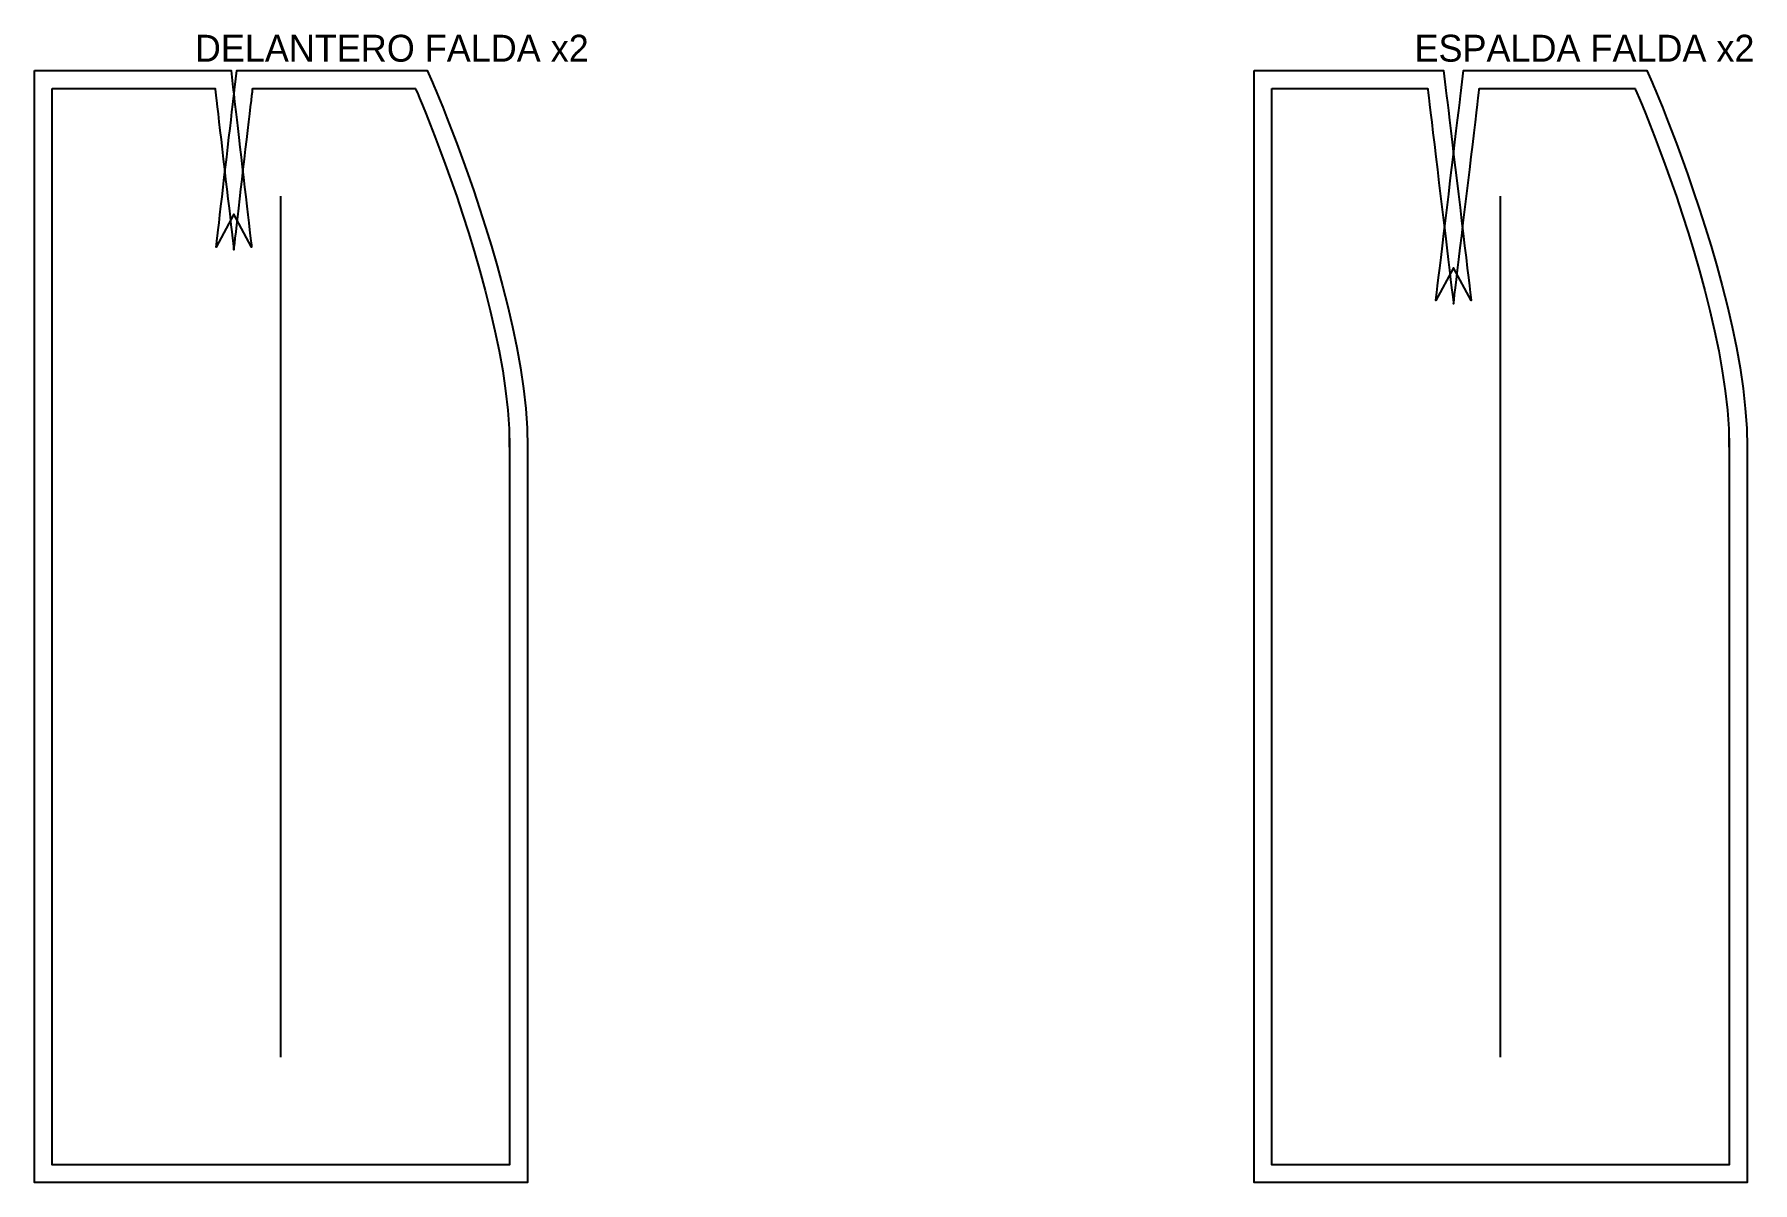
# Model space of a CAD drawing. Header units: centimetres. Extents: x -1 to 94.8, y -61 to 3.
import ezdxf

# ---------------------------------------------------------------- set-up
doc = ezdxf.new("R2010")
doc.units = ezdxf.units.CM
for name, color, linetype in [('15_SeamAllowance', 4, 'CONTINUOUS'), ('1_Boundary', 7, 'CONTINUOUS'), ('4_Notch', 1, 'CONTINUOUS'), ('5_Grainline', 3, 'CONTINUOUS'), ('8_Text', 7, 'CONTINUOUS')]:
    doc.layers.add(name, color=color, linetype=linetype)

msp = doc.modelspace()

# ---------------------------------------------------------------- linework, layer by layer
at = {"layer": '15_SeamAllowance'}
for points in [[(-1, 1), (0.046, 1), (0.1786, 1), (0.3899, 1), (0.6722, 1), (1.0175, 1), (1.418, 1), (1.8657, 1), (2.3528, 1), (2.8714, 1), (3.4136, 1), (3.9716, 1), (4.5375, 1), (5.1034, 1), (5.6614, 1), (6.2036, 1), (6.7222, 1), (7.2093, 1), (7.657, 1), (8.0575, 1), (8.4028, 1), (8.6851, 1), (8.8964, 1), (9.029, 1), (9.9651, 1), (10.0736, 0.0703), (10.0889, -0.0612), (10.1134, -0.2708), (10.146, -0.5508), (10.186, -0.8932), (10.2323, -1.2904), (10.2841, -1.7344), (10.3405, -2.2175), (10.4005, -2.7318), (10.4632, -3.2695), (10.5278, -3.8229), (10.5933, -4.3841), (10.6587, -4.9453), (10.7233, -5.4987), (10.786, -6.0365), (10.846, -6.5508), (10.9024, -7.0339), (10.9542, -7.4779), (11.0005, -7.875), (11.0405, -8.2175), (11.0731, -8.4974), (11.0976, -8.707), (11.1129, -8.8385), (10.125, -7), (9.1371, -8.8385), (9.1524, -8.707), (9.1769, -8.4974), (9.2095, -8.2175), (9.2495, -7.875), (9.2958, -7.4779), (9.3476, -7.0339), (9.404, -6.5508), (9.464, -6.0365), (9.5267, -5.4987), (9.5913, -4.9453), (9.6567, -4.3841), (9.7222, -3.8229), (9.7868, -3.2695), (9.8495, -2.7318), (9.9095, -2.2175), (9.9659, -1.7344), (10.0177, -1.2904), (10.064, -0.8932), (10.104, -0.5508), (10.1366, -0.2708), (10.1611, -0.0612), (10.1764, 0.0703), (10.2849, 1), (11.221, 1), (11.3536, 1), (11.5649, 1), (11.8472, 1), (12.1925, 1), (12.593, 1), (13.0407, 1), (13.5278, 1), (14.0464, 1), (14.5886, 1), (15.1466, 1), (15.7125, 1), (16.2784, 1), (16.8364, 1), (17.3786, 1), (17.8972, 1), (18.3843, 1), (18.832, 1), (19.2325, 1), (19.5778, 1), (19.8601, 1), (20.0714, 1), (20.204, 1), (20.9065, 1), (21.1951, 0.3341), (21.2739, 0.1498), (21.3984, -0.1461), (21.5642, -0.5466), (21.7665, -1.0448), (22.0009, -1.6338), (22.2627, -2.3066), (22.5475, -3.0564), (22.8507, -3.8764), (23.1678, -4.7596), (23.4941, -5.6992), (23.8252, -6.6884), (24.1566, -7.7205), (24.4836, -8.7885), (24.8016, -9.8858), (25.1062, -11.0057), (25.3928, -12.1415), (25.6568, -13.2867), (25.8934, -14.4348), (26.0981, -15.5794), (26.2662, -16.7143), (26.3926, -17.8335), (26.4725, -18.931), (26.5, -19.987), (26.5, -20.3173), (26.5, -20.9971), (26.5, -22.0059), (26.5, -23.3102), (26.5, -24.8767), (26.5, -26.6719), (26.5, -28.6624), (26.5, -30.8148), (26.5, -33.0957), (26.5, -35.4716), (26.5, -37.9092), (26.5, -40.375), (26.5, -42.8356), (26.5, -45.2575), (26.5, -47.6074), (26.5, -49.8519), (26.5, -51.9574), (26.5, -53.8906), (26.5, -55.6181), (26.5, -57.1065), (26.5, -58.3223), (26.5, -59.2321), (26.5, -59.8024), (26.5, -61), (25.3709, -61), (24.9983, -61), (24.4043, -61), (23.6111, -61), (22.6408, -61), (21.5156, -61), (20.2576, -61), (18.8889, -61), (17.4316, -61), (15.908, -61), (14.3401, -61), (12.75, -61), (11.1599, -61), (9.592, -61), (8.0684, -61), (6.6111, -61), (5.2424, -61), (3.9844, -61), (2.8592, -61), (1.8889, -61), (1.0957, -61), (0.5017, -61), (0.1291, -61), (-1, -61), (-1, -59.6962), (-1, -58.8194), (-1, -57.4219), (-1, -55.5556), (-1, -53.2726), (-1, -50.625), (-1, -47.6649), (-1, -44.4444), (-1, -41.0156), (-1, -37.4306), (-1, -33.7413), (-1, -30), (-1, -26.2587), (-1, -22.5694), (-1, -18.9844), (-1, -15.5556), (-1, -12.3351), (-1, -9.375), (-1, -6.7274), (-1, -4.4444), (-1, -2.5781), (-1, -1.1806), (-1, -0.3038)], [(67, 1), (68.044, 1), (68.1708, 1), (68.373, 1), (68.6431, 1), (68.9734, 1), (69.3564, 1), (69.7847, 1), (70.2507, 1), (70.7468, 1), (71.2655, 1), (71.7993, 1), (72.3406, 1), (72.8819, 1), (73.4157, 1), (73.9344, 1), (74.4306, 1), (74.8965, 1), (75.3248, 1), (75.7079, 1), (76.0382, 1), (76.3082, 1), (76.5104, 1), (76.6373, 1), (77.5681, 1), (77.6814, 0.0587), (77.7025, -0.1167), (77.7361, -0.3962), (77.781, -0.7694), (77.836, -1.226), (77.8997, -1.7555), (77.9709, -2.3476), (78.0484, -2.9917), (78.1309, -3.6774), (78.2172, -4.3944), (78.3059, -5.1323), (78.396, -5.8805), (78.486, -6.6288), (78.5748, -7.3667), (78.661, -8.0837), (78.7435, -8.7694), (78.821, -9.4135), (78.8923, -10.0055), (78.956, -10.5351), (79.0109, -10.9917), (79.0558, -11.3649), (79.0894, -11.6444), (79.1105, -11.8198), (78.125, -10), (77.1395, -11.8198), (77.1606, -11.6444), (77.1942, -11.3649), (77.2391, -10.9917), (77.294, -10.5351), (77.3577, -10.0055), (77.429, -9.4135), (77.5065, -8.7694), (77.589, -8.0837), (77.6752, -7.3667), (77.764, -6.6288), (77.854, -5.8805), (77.9441, -5.1323), (78.0328, -4.3944), (78.1191, -3.6774), (78.2016, -2.9917), (78.2791, -2.3476), (78.3503, -1.7555), (78.414, -1.226), (78.469, -0.7694), (78.5139, -0.3962), (78.5475, -0.1167), (78.5686, 0.0587), (78.6819, 1), (79.6127, 1), (79.7396, 1), (79.9418, 1), (80.2118, 1), (80.5421, 1), (80.9252, 1), (81.3535, 1), (81.8194, 1), (82.3156, 1), (82.8343, 1), (83.3681, 1), (83.9094, 1), (84.4507, 1), (84.9845, 1), (85.5032, 1), (85.9993, 1), (86.4653, 1), (86.8936, 1), (87.2766, 1), (87.6069, 1), (87.877, 1), (88.0792, 1), (88.206, 1), (88.9065, 1), (89.1951, 0.3341), (89.2739, 0.1498), (89.3984, -0.1461), (89.5642, -0.5466), (89.7665, -1.0448), (90.0009, -1.6338), (90.2627, -2.3066), (90.5475, -3.0564), (90.8507, -3.8764), (91.1678, -4.7596), (91.4941, -5.6992), (91.8252, -6.6884), (92.1566, -7.7205), (92.4836, -8.7885), (92.8016, -9.8858), (93.1062, -11.0057), (93.3928, -12.1415), (93.6568, -13.2867), (93.8934, -14.4348), (94.0981, -15.5794), (94.2662, -16.7143), (94.3926, -17.8335), (94.4725, -18.931), (94.5, -19.987), (94.5, -20.3173), (94.5, -20.9971), (94.5, -22.0059), (94.5, -23.3102), (94.5, -24.8767), (94.5, -26.6719), (94.5, -28.6624), (94.5, -30.8148), (94.5, -33.0957), (94.5, -35.4716), (94.5, -37.9092), (94.5, -40.375), (94.5, -42.8356), (94.5, -45.2575), (94.5, -47.6074), (94.5, -49.8519), (94.5, -51.9574), (94.5, -53.8906), (94.5, -55.6181), (94.5, -57.1065), (94.5, -58.3223), (94.5, -59.2321), (94.5, -59.8024), (94.5, -61), (93.3709, -61), (92.9983, -61), (92.4043, -61), (91.6111, -61), (90.6408, -61), (89.5156, -61), (88.2576, -61), (86.8889, -61), (85.4316, -61), (83.908, -61), (82.3401, -61), (80.75, -61), (79.1599, -61), (77.592, -61), (76.0684, -61), (74.6111, -61), (73.2424, -61), (71.9844, -61), (70.8592, -61), (69.8889, -61), (69.0957, -61), (68.5017, -61), (68.1291, -61), (67, -61), (67, -59.6962), (67, -58.8194), (67, -57.4219), (67, -55.5556), (67, -53.2726), (67, -50.625), (67, -47.6649), (67, -44.4444), (67, -41.0156), (67, -37.4306), (67, -33.7413), (67, -30), (67, -26.2587), (67, -22.5694), (67, -18.9844), (67, -15.5556), (67, -12.3351), (67, -9.375), (67, -6.7274), (67, -4.4444), (67, -2.5781), (67, -1.1806), (67, -0.3038)]]:
    msp.add_lwpolyline(points, close=True, dxfattribs=at)
at = {"layer": '1_Boundary'}
for points in [[(0, 0), (0.046, 0), (0.1786, 0), (0.3899, 0), (0.6722, 0), (1.0175, 0), (1.418, 0), (1.8657, 0), (2.3528, 0), (2.8714, 0), (3.4136, 0), (3.9716, 0), (4.5375, 0), (5.1034, 0), (5.6614, 0), (6.2036, 0), (6.7222, 0), (7.2093, 0), (7.657, 0), (8.0575, 0), (8.4028, 0), (8.6851, 0), (8.8964, 0), (9.029, 0), (9.075, 0), (9.0803, -0.0456), (9.0957, -0.1771), (9.1201, -0.3867), (9.1528, -0.6667), (9.1927, -1.0091), (9.2391, -1.4063), (9.2909, -1.8503), (9.3472, -2.3333), (9.4072, -2.8477), (9.47, -3.3854), (9.5345, -3.9388), (9.6, -4.5), (9.6655, -5.0612), (9.73, -5.6146), (9.7928, -6.1523), (9.8528, -6.6667), (9.9091, -7.1497), (9.9609, -7.5938), (10.0073, -7.9909), (10.0472, -8.3333), (10.0799, -8.6133), (10.1043, -8.8229), (10.1197, -8.9544), (10.125, -9), (10.1303, -8.9544), (10.1457, -8.8229), (10.1701, -8.6133), (10.2028, -8.3333), (10.2427, -7.9909), (10.2891, -7.5938), (10.3409, -7.1497), (10.3972, -6.6667), (10.4572, -6.1523), (10.52, -5.6146), (10.5845, -5.0612), (10.65, -4.5), (10.7155, -3.9388), (10.78, -3.3854), (10.8428, -2.8477), (10.9028, -2.3333), (10.9591, -1.8503), (11.0109, -1.4063), (11.0573, -1.0091), (11.0972, -0.6667), (11.1299, -0.3867), (11.1543, -0.1771), (11.1697, -0.0456), (11.175, 0), (11.221, 0), (11.3536, 0), (11.5649, 0), (11.8472, 0), (12.1925, 0), (12.593, 0), (13.0407, 0), (13.5278, 0), (14.0464, 0), (14.5886, 0), (15.1466, 0), (15.7125, 0), (16.2784, 0), (16.8364, 0), (17.3786, 0), (17.8972, 0), (18.3843, 0), (18.832, 0), (19.2325, 0), (19.5778, 0), (19.8601, 0), (20.0714, 0), (20.204, 0), (20.25, 0), (20.2766, -0.0613), (20.3533, -0.2407), (20.4756, -0.5313), (20.6389, -0.9259), (20.8387, -1.4178), (21.0703, -2), (21.3293, -2.6655), (21.6111, -3.4074), (21.9111, -4.2188), (22.2248, -5.0926), (22.5476, -6.022), (22.875, -7), (23.2024, -8.0197), (23.5252, -9.0741), (23.8389, -10.1563), (24.1389, -11.2593), (24.4207, -12.3762), (24.6797, -13.5), (24.9113, -14.6238), (25.1111, -15.7407), (25.2744, -16.8438), (25.3967, -17.9259), (25.4734, -18.9803), (25.5, -20), (25.5, -20.3173), (25.5, -20.9971), (25.5, -22.0059), (25.5, -23.3102), (25.5, -24.8767), (25.5, -26.6719), (25.5, -28.6624), (25.5, -30.8148), (25.5, -33.0957), (25.5, -35.4716), (25.5, -37.9092), (25.5, -40.375), (25.5, -42.8356), (25.5, -45.2575), (25.5, -47.6074), (25.5, -49.8519), (25.5, -51.9574), (25.5, -53.8906), (25.5, -55.6181), (25.5, -57.1065), (25.5, -58.3223), (25.5, -59.2321), (25.5, -59.8024), (25.5, -60), (25.3709, -60), (24.9983, -60), (24.4043, -60), (23.6111, -60), (22.6408, -60), (21.5156, -60), (20.2576, -60), (18.8889, -60), (17.4316, -60), (15.908, -60), (14.3401, -60), (12.75, -60), (11.1599, -60), (9.592, -60), (8.0684, -60), (6.6111, -60), (5.2424, -60), (3.9844, -60), (2.8592, -60), (1.8889, -60), (1.0957, -60), (0.5017, -60), (0.1291, -60), (0, -60), (0, -59.6962), (0, -58.8194), (0, -57.4219), (0, -55.5556), (0, -53.2726), (0, -50.625), (0, -47.6649), (0, -44.4444), (0, -41.0156), (0, -37.4306), (0, -33.7413), (0, -30), (0, -26.2587), (0, -22.5694), (0, -18.9844), (0, -15.5556), (0, -12.3351), (0, -9.375), (0, -6.7274), (0, -4.4444), (0, -2.5781), (0, -1.1806), (0, -0.3038), (0, 0)], [(68, 0), (68.044, 0), (68.1708, 0), (68.373, 0), (68.6431, 0), (68.9734, 0), (69.3564, 0), (69.7847, 0), (70.2507, 0), (70.7468, 0), (71.2655, 0), (71.7993, 0), (72.3406, 0), (72.8819, 0), (73.4157, 0), (73.9344, 0), (74.4306, 0), (74.8965, 0), (75.3248, 0), (75.7079, 0), (76.0382, 0), (76.3082, 0), (76.5104, 0), (76.6373, 0), (76.6813, 0), (76.6886, -0.0608), (76.7097, -0.2361), (76.7433, -0.5156), (76.7882, -0.8889), (76.8431, -1.3455), (76.9068, -1.875), (76.9781, -2.467), (77.0556, -3.1111), (77.1381, -3.7969), (77.2243, -4.5139), (77.3131, -5.2517), (77.4031, -6), (77.4932, -6.7483), (77.5819, -7.4861), (77.6682, -8.2031), (77.7507, -8.8889), (77.8282, -9.533), (77.8994, -10.125), (77.9631, -10.6545), (78.0181, -11.1111), (78.063, -11.4844), (78.0966, -11.7639), (78.1177, -11.9392), (78.125, -12), (78.1323, -11.9392), (78.1534, -11.7639), (78.187, -11.4844), (78.2319, -11.1111), (78.2869, -10.6545), (78.3506, -10.125), (78.4218, -9.533), (78.4993, -8.8889), (78.5818, -8.2031), (78.6681, -7.4861), (78.7568, -6.7483), (78.8469, -6), (78.9369, -5.2517), (79.0257, -4.5139), (79.1119, -3.7969), (79.1944, -3.1111), (79.2719, -2.467), (79.3432, -1.875), (79.4069, -1.3455), (79.4618, -0.8889), (79.5067, -0.5156), (79.5403, -0.2361), (79.5614, -0.0608), (79.5687, 0), (79.6127, 0), (79.7396, 0), (79.9418, 0), (80.2118, 0), (80.5421, 0), (80.9252, 0), (81.3535, 0), (81.8194, 0), (82.3156, 0), (82.8343, 0), (83.3681, 0), (83.9094, 0), (84.4507, 0), (84.9845, 0), (85.5032, 0), (85.9993, 0), (86.4653, 0), (86.8936, 0), (87.2766, 0), (87.6069, 0), (87.877, 0), (88.0792, 0), (88.206, 0), (88.25, 0), (88.2766, -0.0613), (88.3533, -0.2407), (88.4756, -0.5313), (88.6389, -0.9259), (88.8387, -1.4178), (89.0703, -2), (89.3293, -2.6655), (89.6111, -3.4074), (89.9111, -4.2188), (90.2248, -5.0926), (90.5476, -6.022), (90.875, -7), (91.2024, -8.0197), (91.5252, -9.0741), (91.8389, -10.1563), (92.1389, -11.2593), (92.4207, -12.3762), (92.6797, -13.5), (92.9113, -14.6238), (93.1111, -15.7407), (93.2744, -16.8438), (93.3967, -17.9259), (93.4734, -18.9803), (93.5, -20), (93.5, -20.3173), (93.5, -20.9971), (93.5, -22.0059), (93.5, -23.3102), (93.5, -24.8767), (93.5, -26.6719), (93.5, -28.6624), (93.5, -30.8148), (93.5, -33.0957), (93.5, -35.4716), (93.5, -37.9092), (93.5, -40.375), (93.5, -42.8356), (93.5, -45.2575), (93.5, -47.6074), (93.5, -49.8519), (93.5, -51.9574), (93.5, -53.8906), (93.5, -55.6181), (93.5, -57.1065), (93.5, -58.3223), (93.5, -59.2321), (93.5, -59.8024), (93.5, -60), (93.3709, -60), (92.9983, -60), (92.4043, -60), (91.6111, -60), (90.6408, -60), (89.5156, -60), (88.2576, -60), (86.8889, -60), (85.4316, -60), (83.908, -60), (82.3401, -60), (80.75, -60), (79.1599, -60), (77.592, -60), (76.0684, -60), (74.6111, -60), (73.2424, -60), (71.9844, -60), (70.8592, -60), (69.8889, -60), (69.0957, -60), (68.5017, -60), (68.1291, -60), (68, -60), (68, -59.6962), (68, -58.8194), (68, -57.4219), (68, -55.5556), (68, -53.2726), (68, -50.625), (68, -47.6649), (68, -44.4444), (68, -41.0156), (68, -37.4306), (68, -33.7413), (68, -30), (68, -26.2587), (68, -22.5694), (68, -18.9844), (68, -15.5556), (68, -12.3351), (68, -9.375), (68, -6.7274), (68, -4.4444), (68, -2.5781), (68, -1.1806), (68, -0.3038), (68, 0)]]:
    msp.add_lwpolyline(points, close=True, dxfattribs=at)
at = {"layer": '4_Notch'}
for p, q in [((25.5, -20), (25.5, -19.1)), ((93.5, -20), (93.5, -19.1))]:
    msp.add_line(p, q, dxfattribs=at)
at = {"layer": '5_Grainline'}
for p, q in [((12.75, -54), (12.75, -6)), ((80.75, -54), (80.75, -6))]:
    msp.add_line(p, q, dxfattribs=at)

# ---------------------------------------------------------------- texts
at = {"layer": '8_Text'}
for s, p in [('DELANTERO FALDA x2', (7.95, 1.5)), ('ESPALDA FALDA x2', (75.95, 1.5))]:
    msp.add_text(s, height=1.5, dxfattribs=at).set_placement(p)

doc.saveas('drawing.dxf')
